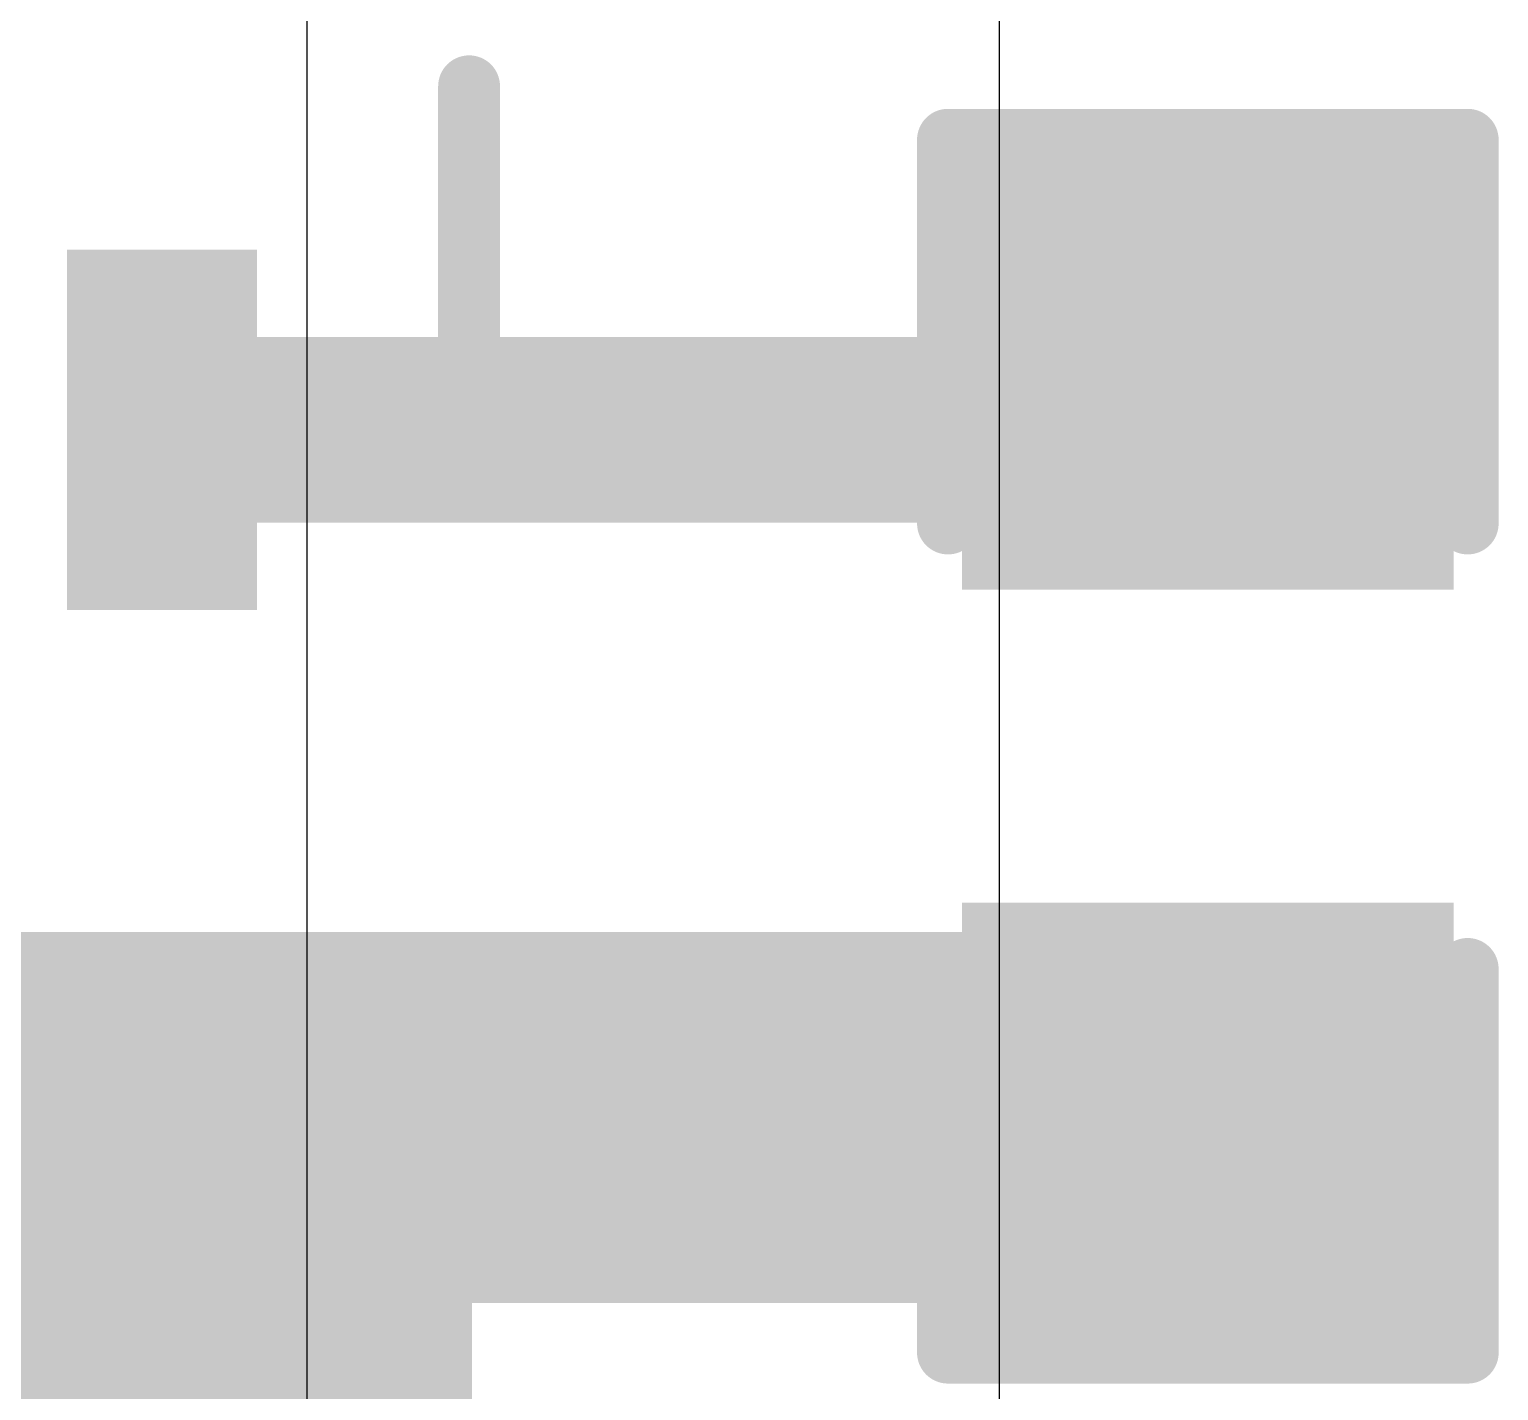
# Model space of a CAD drawing. Header units: inches. Extents: x -5 to 5328, y -4 to 5281.
# Drawn here: x 73.251 to 76.267, y 56.604 to 59.398 of the extents above; entities that cross this region are included whole.
import ezdxf

# ---------------------------------------------------------------- set-up
doc = ezdxf.new("R2010")
doc.units = ezdxf.units.IN
for name, color, linetype in [('Layer 2', 76, 'Continuous'), ('Top Layer', 1, 'Continuous'), ('Top Overlay', 2, 'Continuous'), ('Top Paste', 8, 'Continuous'), ('Top Solder', 216, 'Continuous')]:
    doc.layers.add(name, color=color, linetype=linetype)

# ---------------------------------------------------------------- blocks, each defined once
blk = doc.blocks.new('10_VQFN_HR__3_3__11')
at = {"layer": 'Top Layer'}
blk.add_hatch(color=1, dxfattribs=at).paths.add_polyline_path([(0.97, -1.7), (0.97, -1.1), (1.22, -1.1), (1.22, -1.7)])
at = {"layer": 'Top Paste'}
blk.add_hatch(color=8, dxfattribs=at).paths.add_polyline_path([(0.97, -1.7), (0.97, -1.1), (1.22, -1.1), (1.22, -1.7)])
at = {"layer": 'Top Solder'}
blk.add_hatch(color=216, dxfattribs=at).paths.add_polyline_path([(0.9, -1.77), (0.9, -1.03), (1.29, -1.03), (1.29, -1.77)])
at = {"layer": 'Top Overlay'}
for points in [[(1.725, -1.5, 0.127, 0.127, 0), (1.725, -0.695, 0.127, 0.127, 0)], [(1.54, -1.5, 0.127, 0.127, 0), (1.725, -1.5, 0.127, 0.127, 0)]]:
    blk.add_lwpolyline(points, format="xyseb", dxfattribs=at)
for points in [[(1.6933, -0.695, 0.0635, 0.0635, 1), (1.7568, -0.695, 0.0635, 0.0635, 1)], [(1.5083, -1.5, 0.0635, 0.0635, 1), (1.5718, -1.5, 0.0635, 0.0635, 1)], [(1.6933, -1.5, 0.0635, 0.0635, 1), (1.7568, -1.5, 0.0635, 0.0635, 1)], [(1.6933, -1.5, 0.0635, 0.0635, 1), (1.7568, -1.5, 0.0635, 0.0635, 1)]]:
    blk.add_lwpolyline(points, format="xyseb", close=True, dxfattribs=at)
blk = doc.blocks.new('MWSA1206S_6R8MT_119')
at = {"layer": 'Top Overlay'}
for points in [[(-6.71, -3.2311, 0.254, 0.254, 0), (-6.71, -6.33, 0.254, 0.254, 0)], [(6.69, -6.33, 0.254, 0.254, 0), (-6.71, -6.33, 0.254, 0.254, 0)]]:
    blk.add_lwpolyline(points, format="xyseb", dxfattribs=at)
blk.add_lwpolyline([(-6.7735, -6.33, 0.127, 0.127, 1), (-6.6465, -6.33, 0.127, 0.127, 1)], format="xyseb", close=True, dxfattribs=at)
blk.add_lwpolyline([(-6.7735, -6.33, 0.127, 0.127, 1), (-6.6465, -6.33, 0.127, 0.127, 1)], format="xyseb", close=True, dxfattribs=at)
blk = doc.blocks.new('C___0603_190')
at = {"layer": 'Top Layer'}
for points in [[(-0.381, 0.4445), (-0.381, -0.4445), (-1.143, -0.4445), (-1.143, 0.4445)], [(1.143, 0.4445), (1.143, -0.4445), (0.381, -0.4445), (0.381, 0.4445)]]:
    blk.add_hatch(color=1, dxfattribs=at).paths.add_polyline_path(points)
at = {"layer": 'Top Paste'}
for points in [[(-0.381, 0.4445), (-0.381, -0.4445), (-1.143, -0.4445), (-1.143, 0.4445)], [(1.143, 0.4445), (1.143, -0.4445), (0.381, -0.4445), (0.381, 0.4445)]]:
    blk.add_hatch(color=8, dxfattribs=at).paths.add_polyline_path(points)
at = {"layer": 'Top Solder'}
for points in [[(-0.321, 0.5045), (-0.321, -0.5045), (-1.203, -0.5045), (-1.203, 0.5045)], [(1.203, 0.5045), (1.203, -0.5045), (0.321, -0.5045), (0.321, 0.5045)]]:
    blk.add_hatch(color=216, dxfattribs=at).paths.add_polyline_path(points)
at = {"layer": 'Top Overlay'}
for points in [[(-1.2446, 0.5334, 0.127, 0.127, 0), (-1.2446, -0.5334, 0.127, 0.127, 0)], [(-1.2446, 0.5334, 0.127, 0.127, 0), (-0.4572, 0.5334, 0.127, 0.127, 0)], [(0.4572, 0.5334, 0.127, 0.127, 0), (1.2446, 0.5334, 0.127, 0.127, 0)], [(1.2446, 0.5334, 0.127, 0.127, 0), (1.2446, -0.5334, 0.127, 0.127, 0)], [(-1.2446, -0.5334, 0.127, 0.127, 0), (-0.4572, -0.5334, 0.127, 0.127, 0)], [(0.4572, -0.5334, 0.127, 0.127, 0), (1.2446, -0.5334, 0.127, 0.127, 0)]]:
    blk.add_lwpolyline(points, format="xyseb", dxfattribs=at)
for points in [[(-1.2764, 0.5334, 0.0635, 0.0635, 1), (-1.2128, 0.5334, 0.0635, 0.0635, 1)], [(-1.2764, 0.5334, 0.0635, 0.0635, 1), (-1.2128, 0.5334, 0.0635, 0.0635, 1)], [(-0.4889, 0.5334, 0.0635, 0.0635, 1), (-0.4254, 0.5334, 0.0635, 0.0635, 1)], [(0.4254, 0.5334, 0.0635, 0.0635, 1), (0.4889, 0.5334, 0.0635, 0.0635, 1)], [(1.2128, 0.5334, 0.0635, 0.0635, 1), (1.2764, 0.5334, 0.0635, 0.0635, 1)], [(1.2128, 0.5334, 0.0635, 0.0635, 1), (1.2764, 0.5334, 0.0635, 0.0635, 1)], [(-1.2764, -0.5334, 0.0635, 0.0635, 1), (-1.2128, -0.5334, 0.0635, 0.0635, 1)], [(-1.2764, -0.5334, 0.0635, 0.0635, 1), (-1.2128, -0.5334, 0.0635, 0.0635, 1)], [(-0.4889, -0.5334, 0.0635, 0.0635, 1), (-0.4254, -0.5334, 0.0635, 0.0635, 1)], [(0.4254, -0.5334, 0.0635, 0.0635, 1), (0.4889, -0.5334, 0.0635, 0.0635, 1)], [(1.2128, -0.5334, 0.0635, 0.0635, 1), (1.2764, -0.5334, 0.0635, 0.0635, 1)], [(1.2128, -0.5334, 0.0635, 0.0635, 1), (1.2764, -0.5334, 0.0635, 0.0635, 1)]]:
    blk.add_lwpolyline(points, format="xyseb", close=True, dxfattribs=at)

msp = doc.modelspace()

# ---------------------------------------------------------------- hatches: boundary and pattern name
at = {"layer": 'Top Layer'}
for points in [[(70.2893, 56.7836), (76.1142, 56.7836), (76.1142, 57.5456), (70.2893, 57.5456)], [(70.2893, 44.2378), (74.1591, 44.2378), (74.1591, 57.5456), (70.2893, 57.5456)]]:
    msp.add_hatch(color=1, dxfattribs=at).paths.add_polyline_path(points)

# ---------------------------------------------------------------- linework, layer by layer
at = {"layer": 'Layer 2'}
for p, q in [((75.2423, 40.4274), (75.2423, 105.1306)), ((73.8199, 64.8481), (73.8199, 39.0418))]:
    msp.add_line(p, q, dxfattribs=at)
at = {"layer": 'Top Layer'}
for points in [[(75.5571, 58.576, 0.381, 0.381, 0), (75.6697, 58.6886, 0.381, 0.381, 0)], [(73.6266, 58.576, 0.381, 0.381, 0), (75.5571, 58.576, 0.381, 0.381, 0)]]:
    msp.add_lwpolyline(points, format="xyseb", dxfattribs=at)
for points in [[(75.5744, 58.6886, 0.1905, 0.1905, 1), (75.7649, 58.6886, 0.1905, 0.1905, 1)], [(73.5313, 58.576, 0.1905, 0.1905, 1), (73.7218, 58.576, 0.1905, 0.1905, 1)], [(75.4619, 58.576, 0.1905, 0.1905, 1), (75.6524, 58.576, 0.1905, 0.1905, 1)], [(75.4619, 58.576, 0.1905, 0.1905, 1), (75.6524, 58.576, 0.1905, 0.1905, 1)]]:
    msp.add_lwpolyline(points, format="xyseb", close=True, dxfattribs=at)

# ---------------------------------------------------------------- block references
msp.add_blockref('10_VQFN_HR__3_3__11', (72.4282, 59.976))
for name, p, rotation in [('C___0603_190', (75.6697, 57.9266), 90), ('MWSA1206S_6R8MT_119', (66.6592, 50.7628), 180)]:
    msp.add_blockref(name, p, dxfattribs=dict(rotation=rotation))

doc.saveas('drawing.dxf')
